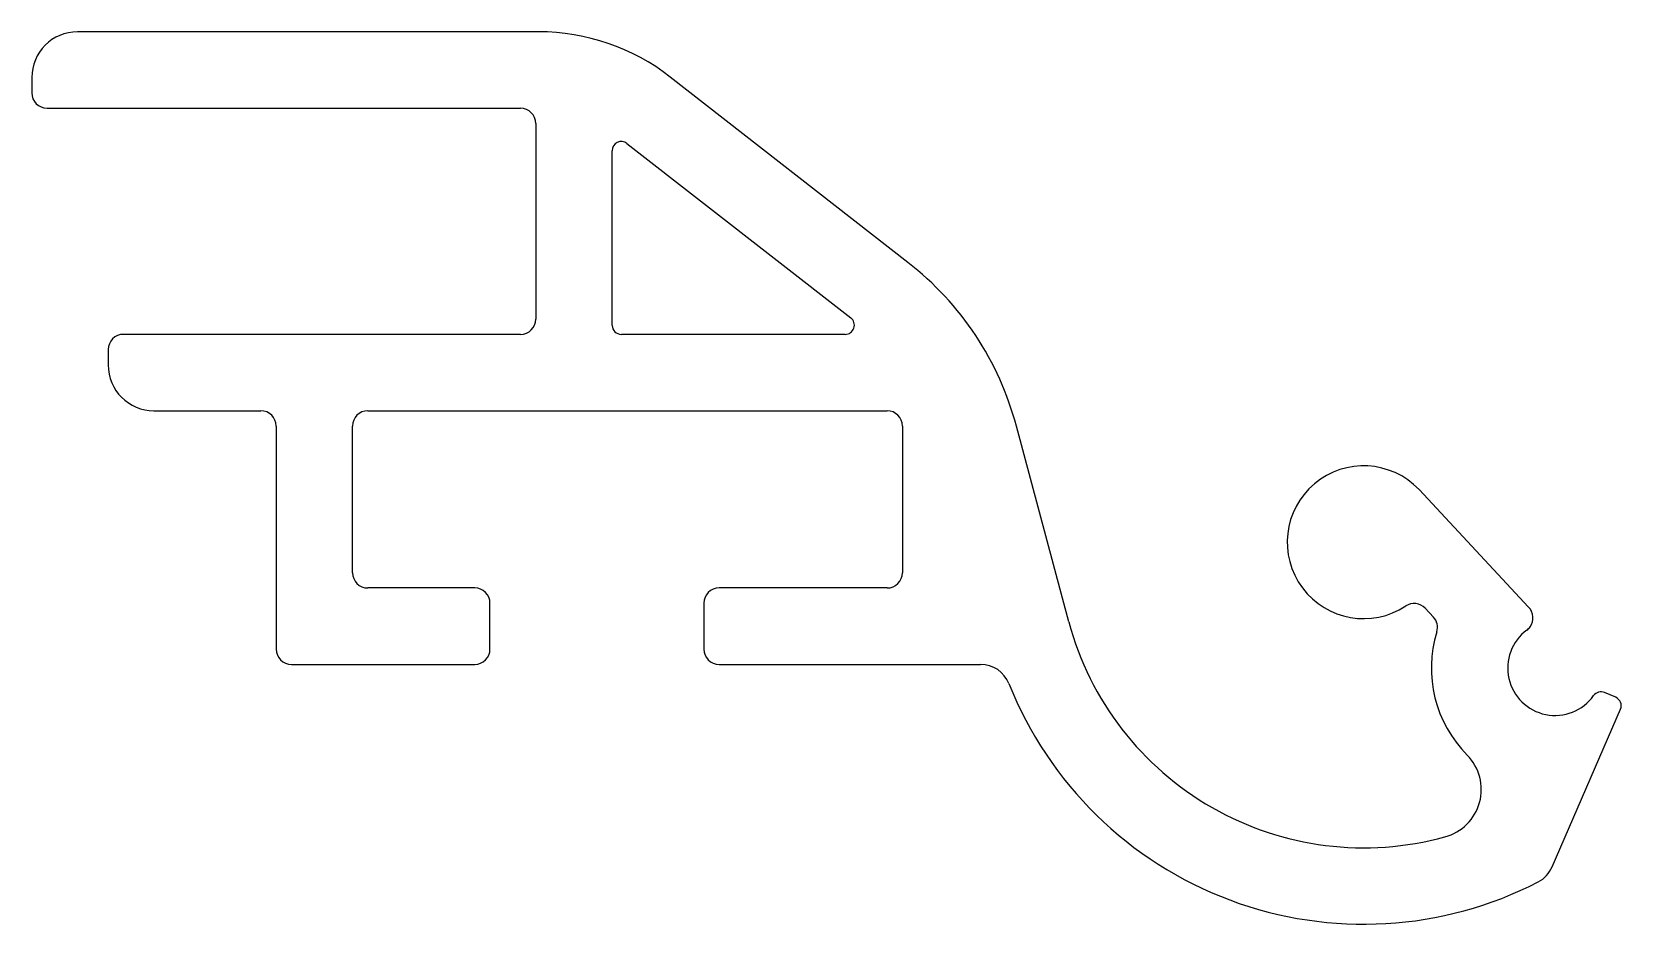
# Model space of a CAD drawing. Extents: x 0.2 to 52.2, y 2.1 to 31.3.
import ezdxf

# ---------------------------------------------------------------- set-up
doc = ezdxf.new("R2010")
doc.units = 0
doc.layers.get('0').update_dxf_attribs({"linetype": 'CONTINUOUS'})

msp = doc.modelspace()

# ---------------------------------------------------------------- linework, layer by layer
for p, q in [((16.804, 31.27), (1.71, 31.27)), ((0.21, 29.77), (0.21, 29.27)), ((28.894, 23.72), (21.108, 29.79)), ((0.71, 28.77), (16.21, 28.77)), ((16.71, 28.27), (16.71, 21.87)), ((19.695, 27.62), (27.019, 21.909)), ((19.21, 21.663), (19.21, 27.376)), ((16.21, 21.37), (3.21, 21.37)), ((26.838, 21.37), (19.51, 21.37)), ((2.71, 20.87), (2.71, 20.37)), ((4.21, 18.87), (7.71, 18.87)), ((11.21, 18.87), (28.21, 18.87)), ((8.21, 18.37), (8.21, 11.07)), ((10.71, 13.57), (10.71, 18.37)), ((28.71, 18.37), (28.71, 13.57)), ((34.157, 11.957), (32.441, 18.361)), ((49.212, 12.441), (45.624, 16.289)), ((14.71, 13.07), (11.21, 13.07)), ((28.21, 13.07), (22.71, 13.07)), ((15.21, 11.07), (15.21, 12.57)), ((22.21, 12.57), (22.21, 11.07)), ((45.826, 12.407), (46.093, 12.12)), ((8.71, 10.57), (14.71, 10.57)), ((22.71, 10.57), (31.27, 10.57)), ((52.061, 9.493), (51.7, 9.65)), ((49.979, 3.947), (52.22, 9.104))]:
    msp.add_line(p, q)
for centre, radius, start, end in [((1.71, 29.77), 1.5, 90, 180), ((16.804, 24.27), 7, 52.0576, 90), ((0.71, 29.27), 0.5, 180, 270), ((16.21, 28.27), 0.5, 0, 90), ((19.51, 27.383), 0.3, 52.0573, 181.2661), ((22.771, 15.814), 10, 14.7567, 52.2462), ((16.21, 21.87), 0.5, 270, 0), ((26.838, 21.67), 0.3, 270, 52.7305), ((3.21, 20.87), 0.5, 90, 180), ((19.51, 21.67), 0.3, 181.2661, 270.0004), ((4.21, 20.37), 1.5, 180, 270), ((7.71, 18.37), 0.5, 0, 90), ((11.21, 18.37), 0.5, 90, 180), ((28.21, 18.37), 0.5, 0, 90), ((43.81, 14.568), 2.5, 43.5007, 303.406), ((11.21, 13.57), 0.5, 180, 270), ((28.21, 13.57), 0.5, 270, 0), ((14.71, 12.57), 0.5, 0, 90), ((22.71, 12.57), 0.5, 90, 180), ((45.462, 12.064), 0.5, 43.3859, 123.4062), ((45.727, 11.779), 0.5, 343.0009, 43.0038), ((48.853, 12.093), 0.5, 324.2794, 44.0783), ((43.81, 14.568), 10, 195.1336, 285.4226), ((50.078, 10.449), 4.05, 162.9992, 224.6952), ((50.078, 10.449), 1.55, 126.709, 324.4366), ((48.853, 12.093), 0.5, 306.6966, 324.2794), ((8.71, 11.07), 0.5, 180, 270), ((14.71, 11.07), 0.5, 270, 0), ((22.71, 11.07), 0.5, 180, 270), ((31.27, 9.57), 1, 21.7307, 90.0032), ((43.81, 14.568), 12.5, 201.7294, 297.2171), ((51.583, 9.373), 0.3, 67.1697, 144.4453), ((51.942, 9.218), 0.3, 337.7487, 66.5171), ((46.062, 6.475), 1.6, 284.77, 44.6954), ((49.057, 4.334), 1, 298.072, 337.2145)]:
    msp.add_arc(centre, radius, start, end)

doc.saveas('drawing.dxf')
